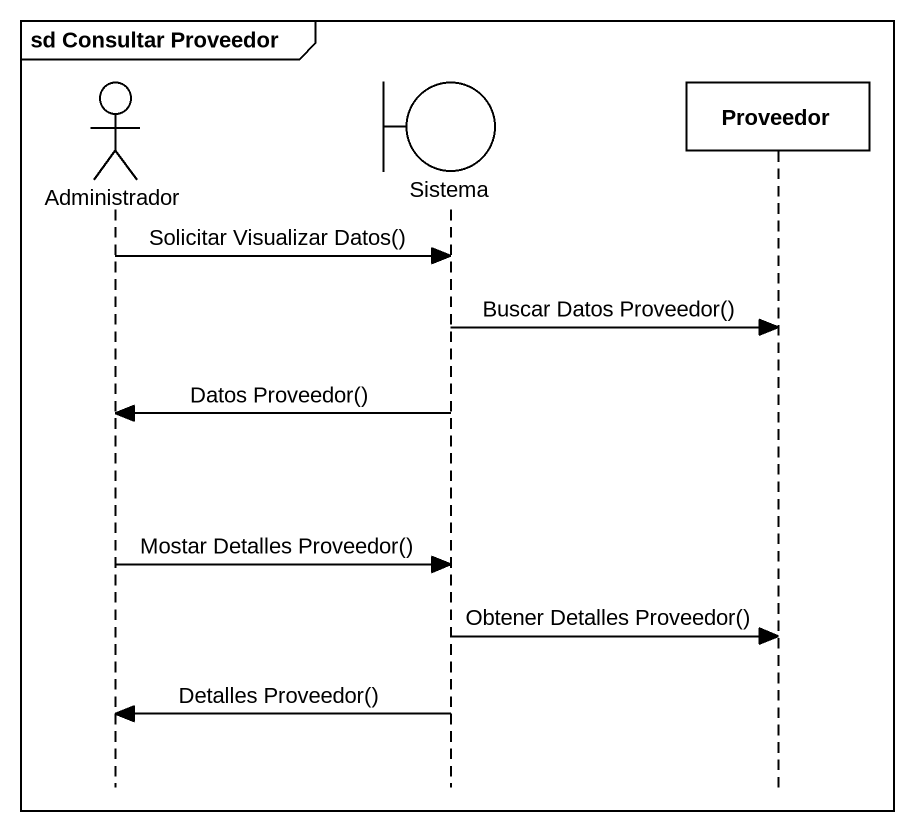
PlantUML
@startuml
mainframe sd Consultar Proveedor
hide footbox
actor Administrador
boundary Sistema
participant Proveedor

Administrador -> Sistema : Solicitar Visualizar Datos()
Sistema -> Proveedor : Buscar Datos Proveedor()
Sistema -> Administrador : Datos Proveedor()
Administrador -> Sistema : Mostar Detalles Proveedor()
Sistema -> Proveedor : Obtener Detalles Proveedor()
Sistema -> Administrador : Detalles Proveedor()
@enduml
